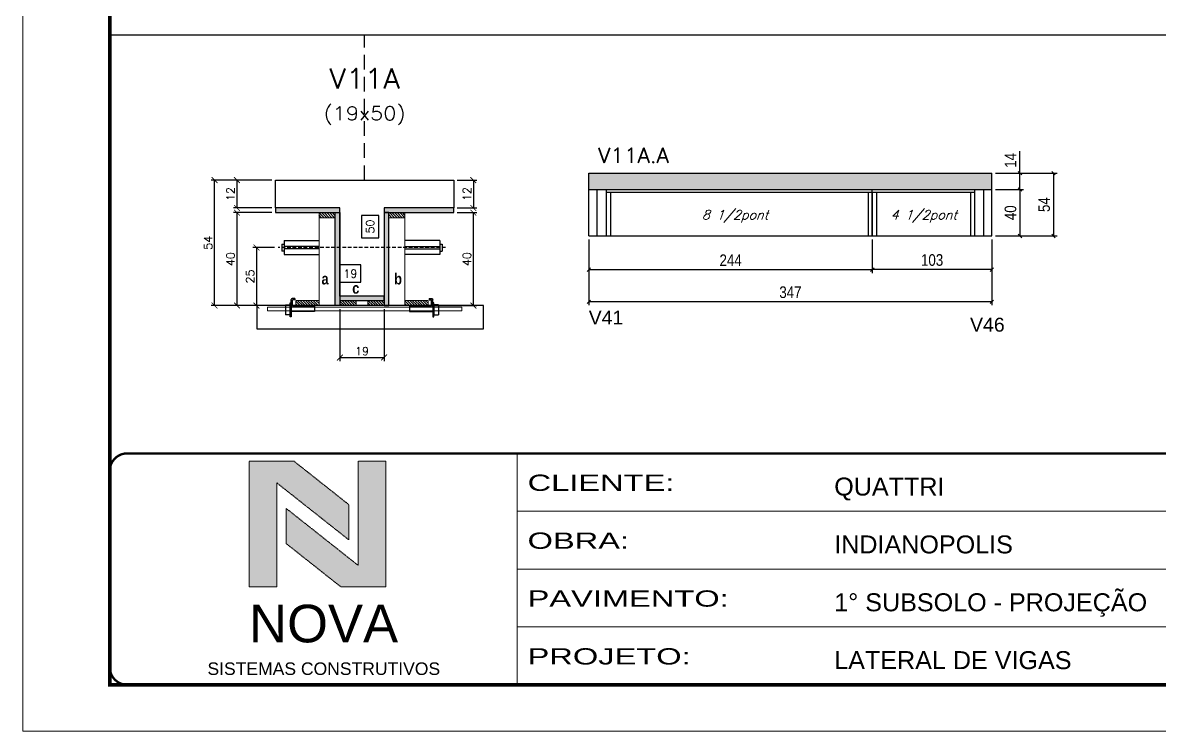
# Model space of a CAD drawing. Header units: millimetres. Extents: x 2921 to 9246, y 316 to 11751.
# Drawn here: x 6091 to 7070, y 7207 to 7817 of the extents above; entities that cross this region are included whole.
import ezdxf
from ezdxf.enums import TextEntityAlignment as Align

# ---------------------------------------------------------------- set-up
doc = ezdxf.new("R2010")
doc.units = ezdxf.units.MM
for name, pattern in [('CONTINUO', [0]), ('DASHED', [0.75, 0.5, -0.25]), ('HIDDEN', [9.525, 6.35, -3.175])]:
    doc.linetypes.add(name, pattern=pattern)
for name, color, linetype in [('1', 3, 'Continuous'), ('5', 5, 'Continuous'), ('8', 8, 'Continuous'), ('barrote', 251, 'Continuous'), ('COTA', 241, 'Continuous'), ('Cota Seção (2x)', 4, 'Continuous'), ('detalhes', 4, 'Continuous'), ('Hachura', 253, 'Continuous'), ('Painéis', 200, 'Continuous'), ('presilha', 1, 'Continuous'), ('SARR_2.2x7', 40, 'Continuous'), ('SARR_3.5x7', 81, 'Continuous'), ('TENSOR', 3, 'Continuous'), ('texto', 7, 'Continuous'), ('Texto de Titulo', 7, 'Continuous'), ('Texto Qtd Sarr', 242, 'Continuous')]:
    doc.layers.add(name, color=color, linetype=linetype)
for name, color, linetype, lineweight in [('CARIMBO-LEGENDA', 75, 'Continuous', 15), ('CONCRETO', 251, 'Continuous', 25), ('Folhas', 255, 'Continuous', 9), ('Madeira', 126, 'Continuous', 18), ('SARRAFO DE PRESSAO', 251, 'DASHED', 9), ('SCO-___-LAJ', 2, 'Continuous', 0), ('Texto Seção', 7, 'Continuous', 15)]:
    doc.layers.add(name, color=color, linetype=linetype, lineweight=lineweight)
doc.styles.add('arial', font='arial.ttf')
doc.styles.add('COTA TECNICA', font='techl___.ttf', dxfattribs={"height": 10})
doc.styles.add('REGUA-120', font='ROMANS.shx', dxfattribs={"height": 15})
doc.styles.add('Romans', font='romans.shx')
doc.styles.get("Standard").update_dxf_attribs({"font": 'arial.ttf'})
doc.styles.add('TECNICA', font='techb___.ttf', dxfattribs={"height": 10})
doc.styles.add('Tecnologia', font='')
doc.styles.get('Tecnologia').set_extended_font_data('Forgotten Futurist')
doc.dimstyles.new('Cota Seção (2x)', dxfattribs={"dimtxt": 7, "dimasz": 5, "dimexe": 3, "dimexo": 3, "dimgap": 2, "dimtad": 3, "dimdec": 1, "dimlfac": 0.5, "dimzin": 12, "dimdsep": 46, "dimtxsty": 'Romans', "dimblk": 'ARCHTICK', "dimcen": 0, "dimclrd": 4, "dimclre": 4, "dimclrt": 1, "dimadec": 1, "dimazin": 3, "dimtfac": 1, "dimtdec": 1, "dimtmove": 0, "dimatfit": 3, "dimldrblk": 'OBLIQUE', "dimfxl": 1, "dimtolj": 1, "dimtzin": 12, "dimarcsym": 0})
doc.dimstyles.new('Cota Seção interna', dxfattribs={"dimtxt": 7, "dimasz": 6, "dimexe": 0.18, "dimexo": 2, "dimgap": -4, "dimtad": 3, "dimdec": 1, "dimlfac": 0.5, "dimzin": 12, "dimdsep": 46, "dimtxsty": 'Romans', "dimblk": 'ARCHTICK', "dimcen": 0.09, "dimse1": 1, "dimse2": 1, "dimsd1": 1, "dimsd2": 1, "dimclrd": 180, "dimclre": 5, "dimclrt": 1, "dimadec": 0, "dimazin": 3, "dimtfac": 1, "dimtdec": 1, "dimtofl": 0, "dimtmove": 0, "dimatfit": 3, "dimldrblk": 'ARCHTICK', "dimfxl": 1, "dimtolj": 1, "dimtzin": 0, "dimarcsym": 0})
doc.dimstyles.new('PAINEL', dxfattribs={"dimtxt": 10, "dimasz": 3, "dimexe": 3, "dimexo": 3, "dimgap": 3, "dimtad": 1, "dimdec": 1, "dimzin": 12, "dimdsep": 46, "dimtxsty": 'COTA TECNICA', "dimblk1": 'OBLIQUE', "dimblk2": 'OBLIQUE', "dimsah": 1, "dimcen": 0.9, "dimclrd": 4, "dimclre": 4, "dimclrt": 240, "dimadec": 1, "dimazin": 3, "dimtfac": 1, "dimtdec": 1, "dimtmove": 0, "dimatfit": 3, "dimfxl": 1, "dimtolj": 1, "dimtzin": 12, "dimarcsym": 0})
pattern_1 = [(315, (29320.8531, -655.766), (1.12253202, 1.12253202), [])]

# ---------------------------------------------------------------- blocks, each defined once
blk = doc.blocks.new('A$C64660E27')
at = {"layer": 'COTA', "true_color": 0x1a1a1a}
h = blk.add_hatch(color=250, dxfattribs=at)
h.dxf.hatch_style = 1
h.paths.add_polyline_path([(185.4, -11.6), (142.4, -11.6), (142.4, -131.6), (168.8, -131.6), (168.8, -32.2), (237.7, -86.7), (237.7, -53)])
at = {"layer": 'COTA'}
h = blk.add_hatch(color=20, dxfattribs=at)
h.dxf.hatch_style = 1
h.paths.add_polyline_path([(273, -11.4), (246.6, -11.4), (246.6, -111.1), (177.7, -56.6), (177.7, -90.2), (230, -131.6), (273, -131.6)])
for p, q in [((142.4, -131.6), (142.4, -11.6)), ((142.4, -11.6), (185.4, -11.6)), ((185.4, -11.6), (237.7, -53)), ((273, -11.4), (246.6, -11.4)), ((246.6, -111.1), (246.6, -11.4)), ((273, -11.4), (273, -131.6)), ((168.8, -32.2), (237.7, -86.7)), ((168.8, -131.6), (168.8, -32.2)), ((237.7, -86.7), (237.7, -53)), ((246.6, -111.1), (177.7, -56.6)), ((177.7, -90.2), (177.7, -56.6)), ((230, -131.6), (177.7, -90.2)), ((142.4, -131.6), (168.8, -131.6)), ((273, -131.6), (230, -131.6))]:
    blk.add_line(p, q)
at = {"layer": 'CARIMBO-LEGENDA', "color": 7, "linetype": 'Continuous', "ltscale": 100, "style": 'arial'}
blk.add_text('NOVA', height=36, dxfattribs=at).set_placement((142.4, -184.8))
at = {"layer": 'CARIMBO-LEGENDA', "color": 7, "linetype": 'Continuous', "style": 'arial'}
blk.add_text('SISTEMAS CONSTRUTIVOS', height=12, dxfattribs=at).set_placement((102.5, -216))
blk = doc.blocks.new('9999999999')
at = {"color": 30, "linetype": 'CONTINUO'}
for p, q in [((98564.56, 34230.21), (98564.56, 34429.45)), ((98564.56, 34379.64), (99583.98, 34379.64)), ((98564.56, 34329.83), (99487.98, 34329.83)), ((98564.56, 34280.02), (99487.98, 34280.02))]:
    blk.add_line(p, q, dxfattribs=at)
at = {"color": 30, "linetype": 'CONTINUO', "const_width": 2}
blk.add_lwpolyline([(99583.98, 34230.21), (99583.98, 34414.45, 0.414214), (99568.98, 34429.45), (98228.98, 34429.45, 0.414214), (98213.98, 34414.45), (98213.98, 34245.21, 0.414214), (98228.98, 34230.21), (99583.98, 34230.21)], format="xyb", dxfattribs=at)
at = {"layer": 'Folhas'}
blk.add_lwpolyline([(98138.98, 34190.21), (99623.98, 34190.21), (99623.98, 35240.21), (98138.98, 35240.21)], close=True, dxfattribs=at)
at = {"layer": 'Folhas', "color": 30, "const_width": 3}
blk.add_lwpolyline([(98213.98, 34230.21), (99583.98, 34230.21), (99583.98, 35200.21), (98213.98, 35200.21)], close=True, dxfattribs=at)
at = {"xscale": 0.9, "yscale": 0.9, "zscale": 0.9}
blk.add_blockref('A$C64660E27', (98205.77, 34433.07), dxfattribs=at)
at = {"color": 7, "linetype": 'Continuous', "ltscale": 5, "style": 'arial'}
for s, height, p in [('QUATTRI', 15.483, (98837.68, 34393.13)), ('INDIANOPOLIS', 15.4829, (98837.68, 34343.32)), ('1° SUBSOLO - PROJEÇÃO', 15.4829, (98837.68, 34293.51)), ('LATERAL DE VIGAS', 15.4829, (98837.68, 34243.7))]:
    blk.add_text(s, height=height, dxfattribs=at).set_placement(p)
at = {"layer": 'Folhas', "color": 7, "style": 'Tecnologia', "width": 1.5}
for s, p in [('CLIENTE:', (98573.65, 34397.17)), ('OBRA:', (98573.65, 34347.31)), ('PAVIMENTO:', (98573.65, 34297.5)), ('PROJETO:', (98573.65, 34247.69))]:
    blk.add_text(s, height=14, dxfattribs=at).set_placement(p)
blk = doc.blocks.new('_Oblique')
at = {"layer": '1', "color": 0, "lineweight": -2}
blk.add_line((-0.5, -0.5), (0.5, 0.5), dxfattribs=at)
blk = doc.blocks.new('*D41')
at = {"layer": 'COTA', "color": 4, "linetype": 'ByBlock', "lineweight": -2, "transparency": 16777216}
for p, q in [((6578.6, 7630.79), (6578.6, 7601.83)), ((6822.6, 7630.79), (6822.6, 7601.83)), ((6578.6, 7604.83), (6822.6, 7604.83))]:
    blk.add_line(p, q, dxfattribs=at)
at = {"layer": 'Defpoints', "color": 0, "linetype": 'ByBlock', "transparency": 16777216}
for p in [(6578.6, 7633.79), (6822.6, 7633.79), (6822.6, 7604.83)]:
    blk.add_point(p, dxfattribs=at)
at = {"layer": 'COTA', "color": 4, "linetype": 'ByBlock', "lineweight": -2, "transparency": 16777216, "xscale": 3, "yscale": 3, "zscale": 3, "rotation": 180}
blk.add_blockref('_Oblique', (6578.6, 7604.83), dxfattribs=at)
at = {"layer": 'COTA', "color": 4, "linetype": 'ByBlock', "lineweight": -2, "transparency": 16777216, "xscale": 3, "yscale": 3, "zscale": 3}
blk.add_blockref('_Oblique', (6822.6, 7604.83), dxfattribs=at)
at = {"layer": 'COTA', "color": 240, "linetype": 'ByBlock', "transparency": 16777216, "insert": (6700.6, 7612.9), "char_height": 10, "width": 165.5951, "attachment_point": 5, "style": 'COTA TECNICA'}
blk.add_mtext('\\A1;244 ', dxfattribs=at)
blk = doc.blocks.new('*D711')
at = {"layer": 'COTA', "color": 4, "lineweight": -2, "transparency": 16777216}
for p, q in [((6822.6, 7630.79), (6822.6, 7601.83)), ((6925.6, 7630.79), (6925.6, 7601.83)), ((6925.6, 7604.83), (6822.6, 7604.83))]:
    blk.add_line(p, q, dxfattribs=at)
at = {"layer": 'Defpoints', "color": 0, "transparency": 16777216}
for p in [(6822.6, 7633.79), (6925.6, 7633.79), (6822.6, 7604.83)]:
    blk.add_point(p, dxfattribs=at)
at = {"layer": 'COTA', "color": 4, "lineweight": -2, "transparency": 16777216, "xscale": 3, "yscale": 3, "zscale": 3, "rotation": 180}
blk.add_blockref('_Oblique', (6822.6, 7604.83), dxfattribs=at)
at = {"layer": 'COTA', "color": 4, "lineweight": -2, "transparency": 16777216, "xscale": 3, "yscale": 3, "zscale": 3}
blk.add_blockref('_Oblique', (6925.6, 7604.83), dxfattribs=at)
at = {"layer": 'COTA', "color": 240, "transparency": 16777216, "insert": (6874.1, 7613.05), "char_height": 10, "attachment_point": 5, "style": 'COTA TECNICA'}
blk.add_mtext('\\A1;103', dxfattribs=at)
blk = doc.blocks.new('*D712')
at = {"layer": 'Defpoints', "color": 0, "transparency": 16777216}
for p in [(6925.6, 7633.79), (6578.6, 7604.83), (6578.6, 7577.1)]:
    blk.add_point(p, dxfattribs=at)
at = {"layer": 'Painéis', "color": 4, "lineweight": -2, "transparency": 16777216}
for p, q in [((6925.6, 7630.79), (6925.6, 7574.1)), ((6578.6, 7601.83), (6578.6, 7574.1)), ((6925.6, 7577.1), (6578.6, 7577.1))]:
    blk.add_line(p, q, dxfattribs=at)
at = {"layer": 'Painéis', "color": 4, "lineweight": -2, "transparency": 16777216, "xscale": 3, "yscale": 3, "zscale": 3, "rotation": 180}
blk.add_blockref('_Oblique', (6578.6, 7577.1), dxfattribs=at)
at = {"layer": 'Painéis', "color": 4, "lineweight": -2, "transparency": 16777216, "xscale": 3, "yscale": 3, "zscale": 3}
blk.add_blockref('_Oblique', (6925.6, 7577.1), dxfattribs=at)
at = {"layer": 'Painéis', "color": 240, "lineweight": 5, "transparency": 16777216, "insert": (6752.1, 7585.32), "char_height": 10, "attachment_point": 5, "style": 'COTA TECNICA'}
blk.add_mtext('\\A1;347', dxfattribs=at)
blk = doc.blocks.new('*D1130')
at = {"layer": 'Defpoints', "color": 0, "transparency": 16777216}
for p in [(6925.6, 7687.79), (6925.6, 7633.79), (6978.69, 7633.79)]:
    blk.add_point(p, dxfattribs=at)
at = {"layer": 'Painéis', "color": 4, "lineweight": -2, "transparency": 16777216}
for p, q in [((6928.6, 7687.79), (6981.69, 7687.79)), ((6978.69, 7687.79), (6978.69, 7633.79)), ((6928.6, 7633.79), (6981.69, 7633.79))]:
    blk.add_line(p, q, dxfattribs=at)
at = {"layer": 'Painéis', "color": 4, "lineweight": -2, "transparency": 16777216, "xscale": 3, "yscale": 3, "zscale": 3}
for p, rotation in [((6978.69, 7687.79), 90), ((6978.69, 7633.79), 270)]:
    blk.add_blockref('_Oblique', p, dxfattribs=dict(at, rotation=rotation))
at = {"layer": 'Painéis', "color": 240, "lineweight": 5, "transparency": 16777216, "insert": (6970.58, 7660.79), "char_height": 10, "attachment_point": 5, "rotation": 90, "style": 'COTA TECNICA'}
blk.add_mtext('\\A1;54', dxfattribs=at)
blk = doc.blocks.new('*D1131')
at = {"layer": 'Defpoints', "color": 0, "transparency": 16777216}
for p in [(6925.6, 7673.79), (6925.6, 7633.79), (6949.72, 7633.79)]:
    blk.add_point(p, dxfattribs=at)
at = {"layer": 'Painéis', "color": 4, "lineweight": -2, "transparency": 16777216}
for p, q in [((6928.6, 7673.79), (6952.72, 7673.79)), ((6949.72, 7673.79), (6949.72, 7633.79)), ((6928.6, 7633.79), (6952.72, 7633.79))]:
    blk.add_line(p, q, dxfattribs=at)
at = {"layer": 'Painéis', "color": 4, "lineweight": -2, "transparency": 16777216, "xscale": 3, "yscale": 3, "zscale": 3}
for p, rotation in [((6949.72, 7673.79), 90), ((6949.72, 7633.79), 270)]:
    blk.add_blockref('_Oblique', p, dxfattribs=dict(at, rotation=rotation))
at = {"layer": 'Painéis', "color": 240, "lineweight": 5, "transparency": 16777216, "insert": (6941.62, 7653.79), "char_height": 10, "attachment_point": 5, "rotation": 90, "style": 'COTA TECNICA'}
blk.add_mtext('\\A1;40', dxfattribs=at)
blk = doc.blocks.new('*D1132')
at = {"layer": 'Defpoints', "color": 0, "transparency": 16777216}
for p in [(6925.6, 7687.79), (6949.72, 7687.79), (6925.6, 7673.79)]:
    blk.add_point(p, dxfattribs=at)
at = {"layer": 'Painéis', "color": 4, "lineweight": -2, "transparency": 16777216}
for p, q in [((6949.72, 7687.79), (6949.72, 7706.91)), ((6928.6, 7687.79), (6952.72, 7687.79)), ((6949.72, 7673.79), (6949.72, 7687.79)), ((6928.6, 7673.79), (6952.72, 7673.79))]:
    blk.add_line(p, q, dxfattribs=at)
at = {"layer": 'Painéis', "color": 4, "lineweight": -2, "transparency": 16777216, "xscale": 3, "yscale": 3, "zscale": 3}
for p, rotation in [((6949.72, 7687.79), 90), ((6949.72, 7673.79), 270)]:
    blk.add_blockref('_Oblique', p, dxfattribs=dict(at, rotation=rotation))
at = {"layer": 'Painéis', "color": 240, "lineweight": 5, "transparency": 16777216, "insert": (6941.65, 7698.85), "char_height": 10, "attachment_point": 5, "rotation": 90, "style": 'COTA TECNICA'}
blk.add_mtext('\\A1;14', dxfattribs=at)
blk = doc.blocks.new('titulo1')
at = {"layer": 'Defpoints', "color": 252, "linetype": 'HIDDEN', "ltscale": 2}
blk.add_line((0, 0), (0, 125), dxfattribs=at)
at = {"layer": 'Defpoints', "style": 'Romans', "oblique": 15}
blk.add_attdef('FOLHA', text='', height=10, dxfattribs=at).set_placement((0, 15.58), align=Align.MIDDLE_CENTER)
at = {"layer": 'Texto Qtd Sarr', "color": 3, "style": 'Romans', "oblique": 15}
for tag, height, p in [('TITULO', 17, (0, 71.45)), ('SEÇÃO', 12, (0, 41.55))]:
    blk.add_attdef(tag, text='', height=height, dxfattribs=at).set_placement(p, align=Align.MIDDLE_CENTER)
blk = doc.blocks.new('_ArchTick')
at = {"color": 0, "linetype": 'ByBlock', "const_width": 0.15}
blk.add_lwpolyline([(-0.5, -0.5), (0.5, 0.5)], dxfattribs=at)
blk = doc.blocks.new('*D724')
at = {"layer": 'COTA', "color": 4, "lineweight": -2, "transparency": 16777216}
for p, q in [((6465.23, 7681.88), (6482.1, 7681.88)), ((6479.1, 7681.88), (6479.1, 7657.88)), ((6465.23, 7657.88), (6482.1, 7657.88))]:
    blk.add_line(p, q, dxfattribs=at)
at = {"layer": 'Defpoints', "color": 0, "transparency": 16777216}
for p in [(6462.23, 7681.88), (6462.23, 7657.88), (6479.1, 7657.88)]:
    blk.add_point(p, dxfattribs=at)
at = {"layer": 'COTA', "color": 4, "lineweight": -2, "transparency": 16777216, "xscale": 5, "yscale": 5, "zscale": 5}
for p, rotation in [((6479.1, 7681.88), 90), ((6479.1, 7657.88), 270)]:
    blk.add_blockref('_ArchTick', p, dxfattribs=dict(at, rotation=rotation))
at = {"layer": 'COTA', "color": 1, "transparency": 16777216, "insert": (6473.6, 7669.88), "char_height": 7, "attachment_point": 5, "rotation": 90, "style": 'Romans'}
blk.add_mtext('\\A1;12', dxfattribs=at)
blk = doc.blocks.new('*D725')
at = {"layer": 'COTA', "color": 4, "lineweight": -2, "transparency": 16777216}
for p, q in [((6305.63, 7681.88), (6253.26, 7681.88)), ((6256.26, 7573.88), (6256.26, 7681.88)), ((6327.63, 7573.88), (6253.26, 7573.88))]:
    blk.add_line(p, q, dxfattribs=at)
at = {"layer": 'Defpoints', "color": 0, "transparency": 16777216}
for p in [(6256.26, 7681.88), (6308.63, 7681.88), (6330.63, 7573.88)]:
    blk.add_point(p, dxfattribs=at)
at = {"layer": 'COTA', "color": 4, "lineweight": -2, "transparency": 16777216, "xscale": 5, "yscale": 5, "zscale": 5}
for p, rotation in [((6256.26, 7681.88), 90), ((6256.26, 7573.88), 270)]:
    blk.add_blockref('_ArchTick', p, dxfattribs=dict(at, rotation=rotation))
at = {"layer": 'COTA', "color": 1, "transparency": 16777216, "insert": (6250.76, 7627.88), "char_height": 7, "attachment_point": 5, "rotation": 90, "style": 'Romans'}
blk.add_mtext('\\A1;54', dxfattribs=at)
blk = doc.blocks.new('*D726')
at = {"layer": 'COTA', "color": 4, "lineweight": -2, "transparency": 16777216}
for p, q in [((6465.23, 7653.88), (6482.1, 7653.88)), ((6479.1, 7573.88), (6479.1, 7653.88)), ((6438.83, 7573.88), (6482.1, 7573.88))]:
    blk.add_line(p, q, dxfattribs=at)
at = {"layer": 'Defpoints', "color": 0, "transparency": 16777216}
for p in [(6462.23, 7653.88), (6479.1, 7653.88), (6435.83, 7573.88)]:
    blk.add_point(p, dxfattribs=at)
at = {"layer": 'COTA', "color": 4, "lineweight": -2, "transparency": 16777216, "xscale": 5, "yscale": 5, "zscale": 5}
for p, rotation in [((6479.1, 7653.88), 90), ((6479.1, 7573.88), 270)]:
    blk.add_blockref('_ArchTick', p, dxfattribs=dict(at, rotation=rotation))
at = {"layer": 'COTA', "color": 1, "transparency": 16777216, "insert": (6473.6, 7613.88), "char_height": 7, "attachment_point": 5, "rotation": 90, "style": 'Romans'}
blk.add_mtext('\\A1;40', dxfattribs=at)
blk = doc.blocks.new('*D727')
at = {"layer": 'Cota Seção (2x)', "color": 180, "lineweight": -2, "transparency": 16777216}
for p, q in [((6397.73, 7651.54), (6382.73, 7651.54)), ((6382.73, 7651.54), (6382.73, 7632.21)), ((6397.73, 7632.21), (6397.73, 7651.54)), ((6382.73, 7632.21), (6397.73, 7632.21))]:
    blk.add_line(p, q, dxfattribs=at)
at = {"layer": 'Defpoints', "color": 0, "transparency": 16777216}
for p in [(6401.73, 7681.88), (6413.23, 7681.88), (6413.23, 7581.88)]:
    blk.add_point(p, dxfattribs=at)
at = {"layer": 'Cota Seção (2x)', "color": 1, "transparency": 16777216, "insert": (6390.23, 7641.88), "char_height": 7, "attachment_point": 5, "rotation": 90, "style": 'Romans'}
blk.add_mtext('\\A1;50', dxfattribs=at)
blk = doc.blocks.new('*D728')
at = {"layer": 'COTA', "color": 4, "lineweight": -2, "transparency": 16777216}
for p, q in [((6305.63, 7681.88), (6272.58, 7681.88)), ((6275.58, 7681.88), (6275.58, 7657.88)), ((6305.63, 7657.88), (6272.58, 7657.88))]:
    blk.add_line(p, q, dxfattribs=at)
at = {"layer": 'Defpoints', "color": 0, "transparency": 16777216}
for p in [(6308.63, 7681.88), (6275.58, 7657.88), (6308.63, 7657.88)]:
    blk.add_point(p, dxfattribs=at)
at = {"layer": 'COTA', "color": 4, "lineweight": -2, "transparency": 16777216, "xscale": 5, "yscale": 5, "zscale": 5}
for p, rotation in [((6275.58, 7681.88), 90), ((6275.58, 7657.88), 270)]:
    blk.add_blockref('_ArchTick', p, dxfattribs=dict(at, rotation=rotation))
at = {"layer": 'COTA', "color": 1, "transparency": 16777216, "insert": (6270.08, 7669.88), "char_height": 7, "attachment_point": 5, "rotation": 90, "style": 'Romans'}
blk.add_mtext('\\A1;12', dxfattribs=at)
blk = doc.blocks.new('*D729')
at = {"layer": 'COTA', "color": 4, "lineweight": -2, "transparency": 16777216}
for p, q in [((6305.63, 7653.88), (6272.58, 7653.88)), ((6275.58, 7653.88), (6275.58, 7573.88)), ((6327.63, 7573.88), (6272.58, 7573.88))]:
    blk.add_line(p, q, dxfattribs=at)
at = {"layer": 'Defpoints', "color": 0, "transparency": 16777216}
for p in [(6308.63, 7653.88), (6275.58, 7573.88), (6330.63, 7573.88)]:
    blk.add_point(p, dxfattribs=at)
at = {"layer": 'COTA', "color": 4, "lineweight": -2, "transparency": 16777216, "xscale": 5, "yscale": 5, "zscale": 5}
for p, rotation in [((6275.58, 7653.88), 90), ((6275.58, 7573.88), 270)]:
    blk.add_blockref('_ArchTick', p, dxfattribs=dict(at, rotation=rotation))
at = {"layer": 'COTA', "color": 1, "transparency": 16777216, "insert": (6270.08, 7613.88), "char_height": 7, "attachment_point": 5, "rotation": 90, "style": 'Romans'}
blk.add_mtext('\\A1;40', dxfattribs=at)
blk = doc.blocks.new('PRESILHA METÁLICA 1')
at = {"layer": 'presilha'}
for p, q in [((6, 15.5), (7.5, 15.5)), ((6, -2.5), (6, 15.5)), ((7.5, 10.6), (7.5, 19.9)), ((7.5, 15.5), (7.5, -2.5)), ((12, 21), (8.6, 21)), ((9, 11.6), (9, 18.9)), ((12, 19.5), (9.6, 19.5)), ((12, 21), (12, 19.5)), ((0, 13), (6, 13)), ((0, 13), (0, 0)), ((6, 0), (0, 0)), ((6, 13), (6, 0)), ((37.5, 4.1), (7.5, 4.1)), ((37.5, 11), (9.6, 11)), ((37.5, 11), (37.5, 4.1)), ((7.5, -2.5), (6, -2.5))]:
    blk.add_line(p, q, dxfattribs=at)
for centre, radius, start, end in [((8.6, 19.9), 1.14, 90, 180), ((9.6, 18.9), 0.57, 90, 180), ((9.6, 11.6), 0.57, 180, 270)]:
    blk.add_arc(centre, radius, start, end, dxfattribs=at)
blk = doc.blocks.new('*D730')
at = {"layer": 'COTA', "color": 4, "lineweight": -2, "transparency": 16777216}
for p, q in [((6364.23, 7570.88), (6364.23, 7526.15)), ((6402.23, 7570.88), (6402.23, 7526.15)), ((6364.23, 7529.15), (6402.23, 7529.15))]:
    blk.add_line(p, q, dxfattribs=at)
at = {"layer": 'Defpoints', "color": 0, "transparency": 16777216}
for p in [(6364.23, 7573.88), (6402.23, 7573.88), (6402.23, 7529.15)]:
    blk.add_point(p, dxfattribs=at)
at = {"layer": 'COTA', "color": 4, "lineweight": -2, "transparency": 16777216, "xscale": 5, "yscale": 5, "zscale": 5, "rotation": 180}
blk.add_blockref('_ArchTick', (6364.23, 7529.15), dxfattribs=at)
at = {"layer": 'COTA', "color": 4, "lineweight": -2, "transparency": 16777216, "xscale": 5, "yscale": 5, "zscale": 5}
blk.add_blockref('_ArchTick', (6402.23, 7529.15), dxfattribs=at)
at = {"layer": 'COTA', "color": 1, "transparency": 16777216, "insert": (6383.23, 7534.65), "char_height": 7, "attachment_point": 5, "style": 'Romans'}
blk.add_mtext('\\A1;19', dxfattribs=at)
blk = doc.blocks.new('*D1136')
at = {"layer": 'COTA', "color": 4, "lineweight": -2, "transparency": 16777216}
for p, q in [((6307.93, 7623.85), (6289.38, 7623.85)), ((6292.38, 7623.85), (6292.38, 7573.88)), ((6307.93, 7573.88), (6289.38, 7573.88))]:
    blk.add_line(p, q, dxfattribs=at)
at = {"layer": 'Defpoints', "color": 0, "transparency": 16777216}
for p in [(6310.93, 7623.85), (6292.38, 7573.88), (6310.93, 7573.88)]:
    blk.add_point(p, dxfattribs=at)
at = {"layer": 'COTA', "color": 4, "lineweight": -2, "transparency": 16777216, "xscale": 5, "yscale": 5, "zscale": 5}
for p, rotation in [((6292.38, 7623.85), 90), ((6292.38, 7573.88), 270)]:
    blk.add_blockref('_ArchTick', p, dxfattribs=dict(at, rotation=rotation))
at = {"layer": 'COTA', "color": 1, "transparency": 16777216, "insert": (6286.88, 7598.86), "char_height": 7, "attachment_point": 5, "rotation": 90, "style": 'Romans'}
blk.add_mtext('\\A1;25', dxfattribs=at)
blk = doc.blocks.new('*D731')
at = {"layer": 'Cota Seção (2x)', "color": 180, "lineweight": -2, "transparency": 16777216}
for p, q in [((6382.23, 7608.88), (6364.23, 7608.88)), ((6364.23, 7608.88), (6364.23, 7593.88)), ((6382.23, 7593.88), (6382.23, 7608.88)), ((6364.23, 7593.88), (6382.23, 7593.88))]:
    blk.add_line(p, q, dxfattribs=at)
at = {"layer": 'Defpoints', "color": 0, "transparency": 16777216}
for p in [(6402.23, 7589.88), (6364.24, 7573.88), (6402.23, 7573.88)]:
    blk.add_point(p, dxfattribs=at)
at = {"layer": 'Cota Seção (2x)', "color": 1, "transparency": 16777216, "insert": (6373.23, 7601.38), "char_height": 7, "attachment_point": 5, "style": 'Romans'}
blk.add_mtext('\\A1;19', dxfattribs=at)

msp = doc.modelspace()

# ---------------------------------------------------------------- hatches: boundary and pattern name
at = {"layer": 'COTA', "linetype": 'ByBlock'}
h = msp.add_hatch(dxfattribs=at)
h.set_pattern_fill('AR-CONC', color=256, scale=0.03)
h.set_pattern_definition([(50, (4965.883, -8868.0375), (5.4655401, -0.4781726), [0.5715, -6.2865]), (355, (4965.883, -8868.0375), (-1.0573026, 5.7317054), [0.4572, -5.0292175]), (100.451445, (4966.3384, -8868.0773), (4.4082374, 5.2535326), [0.4857003, -5.3427073]), (46.1842, (4965.883, -8866.5135), (8.1323712, -1.2612698), [0.85725, -9.42975]), (96.63556, (4966.561, -8866.6186), (7.122124, 7.4227837), [0.7285507, -8.0140682]), (351.18415, (4965.883, -8866.5135), (7.122124, 7.4227837), [0.685799, -7.543792]), (21, (4966.645, -8866.8945), (4.5484317, -3.067956), [0.5715, -6.2865]), (326, (4966.645, -8866.8945), (1.8540609, 5.525639), [0.4572, -5.0292]), (71.451445, (4967.024, -8867.15), (6.4024926, 2.457683), [0.4857003, -5.3426981]), (37.5, (4965.883, -8868.0375), (0.0926581, 2.53665117), [0, -4.96824, 0, -5.1054, 0, -5.04825]), (7.5, (4965.883, -8868.0375), (2.00458988, 3.00541724), [0, -2.91084, 0, -4.85394, 0, -1.92405]), (327.5, (4964.1836, -8868.0375), (4.06771786, -0.17186232), [0, -1.905, 0, -5.9436, 0, -7.8867]), (317.5, (4963.4216, -8868.0375), (4.44387544, 0.7627947), [0, -2.4765, 0, -3.94716, 0, -5.6007])])
h.paths.add_polyline_path([(6925.6, 7687.79), (6925.6, 7673.79), (6578.6, 7673.79), (6578.6, 7687.79)])
at = {"layer": 'Hachura'}
h = msp.add_hatch(color=256, dxfattribs=at)
h.dxf.hatch_style = 1
h.paths.add_polyline_path([(6364.23, 7653.88), (6364.23, 7657.88), (6308.63, 7657.88), (6308.63, 7653.88)])
h = msp.add_hatch(dxfattribs=at)
h.set_pattern_fill('ANSI31', color=256, scale=0.5, angle=270, style=0)
h.set_pattern_definition([(315, (29320.8531, -653.766), (1.12253202, 1.12253202), [])])
h.paths.add_polyline_path([(6360.23, 7649.48), (6360.23, 7653.88), (6346.23, 7653.88), (6346.23, 7649.48)])
h = msp.add_hatch(color=256, dxfattribs=at)
h.dxf.hatch_style = 1
h.paths.add_polyline_path([(6364.23, 7657.88), (6360.23, 7657.88), (6360.23, 7573.88), (6364.23, 7573.88)])
h = msp.add_hatch(color=256, dxfattribs=at)
h.dxf.hatch_style = 1
h.paths.add_polyline_path([(6406.23, 7657.88), (6402.23, 7657.88), (6402.23, 7573.88), (6406.23, 7573.88)])
h = msp.add_hatch(color=256, dxfattribs=at)
h.dxf.hatch_style = 1
h.paths.add_polyline_path([(6462.23, 7653.88), (6462.23, 7657.88), (6402.23, 7657.88), (6402.23, 7653.88)])
h = msp.add_hatch(dxfattribs=at)
h.set_pattern_fill('ANSI31', color=256, scale=0.5, angle=270, style=0)
h.set_pattern_definition([(315, (29320.8531, -653.766), (1.12253202, 1.12253202), [])])
h.paths.add_polyline_path([(6406.23, 7649.48), (6406.23, 7653.88), (6420.23, 7653.88), (6420.23, 7649.48)])
h = msp.add_hatch(dxfattribs=at)
h.set_pattern_fill('ANSI31', color=256, scale=0.5, angle=270, style=0)
h.set_pattern_definition([(315, (29320.8531, -655.766), (1.12253202, 1.12253202), [])])
h.paths.add_polyline_path([(6326.23, 7573.88), (6326.23, 7578.28), (6346.23, 7578.28), (6346.23, 7573.88)])
h = msp.add_hatch(color=256, dxfattribs=at)
h.dxf.hatch_style = 1
h.paths.add_polyline_path([(6402.23, 7578.28), (6402.23, 7581.88), (6364.23, 7581.88), (6364.23, 7578.28)])
h = msp.add_hatch(dxfattribs=at)
h.set_pattern_fill('ANSI31', color=256, scale=0.5, angle=270, style=0)
h.set_pattern_definition(pattern_1)
h.paths.add_polyline_path([(6364.23, 7573.88), (6364.23, 7578.28), (6378.23, 7578.28), (6378.23, 7573.88)])
h = msp.add_hatch(dxfattribs=at)
h.set_pattern_fill('ANSI31', color=256, scale=0.5, angle=270, style=0)
h.set_pattern_definition(pattern_1)
h.paths.add_polyline_path([(6402.23, 7573.88), (6402.23, 7578.28), (6388.23, 7578.28), (6388.23, 7573.88)])
h = msp.add_hatch(dxfattribs=at)
h.set_pattern_fill('ANSI31', color=256, scale=0.5, angle=270, style=0)
h.set_pattern_definition(pattern_1)
h.paths.add_polyline_path([(6440.23, 7573.88), (6440.23, 7578.28), (6420.23, 7578.28), (6420.23, 7573.88)])

# ---------------------------------------------------------------- linework, layer by layer
at = {"ltscale": 3}
for p, q in [((6314.23, 7626.85), (6314.23, 7620.85)), ((6314.23, 7626.85), (6316.23, 7626.85)), ((6316.23, 7629.85), (6316.23, 7617.85)), ((6316.23, 7629.85), (6346.23, 7629.85)), ((6346.23, 7624.85), (6316.23, 7624.85)), ((6450.23, 7629.85), (6420.23, 7629.85)), ((6420.23, 7624.85), (6450.23, 7624.85)), ((6450.23, 7629.85), (6450.23, 7617.85)), ((6450.23, 7626.85), (6452.23, 7626.85)), ((6452.23, 7626.85), (6452.23, 7620.85)), ((6316.23, 7620.85), (6314.23, 7620.85)), ((6346.23, 7622.85), (6316.23, 7622.85)), ((6316.23, 7617.85), (6346.23, 7617.85)), ((6420.23, 7622.85), (6450.23, 7622.85)), ((6450.23, 7617.85), (6420.23, 7617.85)), ((6450.23, 7620.85), (6452.23, 7620.85))]:
    msp.add_line(p, q, dxfattribs=at)
at = {"layer": '8', "linetype": 'ByBlock'}
msp.add_line((6166.13, 7806.88), (7536.13, 7806.88), dxfattribs=at)
at = {"layer": 'barrote'}
msp.add_lwpolyline([(6292.78, 7553.88), (6487.96, 7553.88), (6487.96, 7573.88), (6292.78, 7573.88)], close=True, dxfattribs=at)
at = {"layer": 'CONCRETO'}
msp.add_lwpolyline([(6308.63, 7657.88), (6308.63, 7681.88), (6462.23, 7681.88), (6462.23, 7657.88), (6402.23, 7657.88), (6402.23, 7581.88), (6364.23, 7581.88), (6364.23, 7657.88)], close=True, dxfattribs=at)
at = {"layer": 'COTA', "linetype": 'ByBlock'}
for p, q in [((6578.6, 7687.79), (6925.6, 7687.79)), ((6578.6, 7673.79), (6578.6, 7687.79)), ((6925.6, 7673.79), (6925.6, 7687.79))]:
    msp.add_line(p, q, dxfattribs=at)
at = {"layer": 'Madeira'}
for points in [[(6360.23, 7649.48), (6360.23, 7653.88), (6346.23, 7653.88), (6346.23, 7649.48)], [(6360.23, 7653.88), (6346.23, 7653.88), (6346.23, 7573.88), (6360.23, 7573.88)], [(6406.23, 7649.48), (6406.23, 7653.88), (6420.23, 7653.88), (6420.23, 7649.48)], [(6406.23, 7653.88), (6420.23, 7653.88), (6420.23, 7573.88), (6406.23, 7573.88)], [(6326.23, 7573.88), (6326.23, 7578.28), (6346.23, 7578.28), (6346.23, 7573.88)], [(6364.23, 7573.88), (6364.23, 7578.28), (6378.23, 7578.28), (6378.23, 7573.88)], [(6402.23, 7573.88), (6402.23, 7578.28), (6388.23, 7578.28), (6388.23, 7573.88)], [(6440.23, 7573.88), (6440.23, 7578.28), (6420.23, 7578.28), (6420.23, 7573.88)]]:
    msp.add_lwpolyline(points, close=True, dxfattribs=at)
at = {"layer": 'Painéis', "linetype": 'ByBlock'}
for p, q in [((6578.6, 7673.79), (6925.6, 7673.79)), ((6578.6, 7633.79), (6578.6, 7673.79)), ((6822.6, 7633.79), (6822.6, 7673.79)), ((6578.6, 7633.79), (6925.6, 7633.79))]:
    msp.add_line(p, q, dxfattribs=at)
at = {"layer": 'Painéis'}
msp.add_line((6925.6, 7633.79), (6925.6, 7673.79), dxfattribs=at)
for points in [[(6364.23, 7653.88), (6364.23, 7657.88), (6308.63, 7657.88), (6308.63, 7653.88)], [(6360.23, 7653.88), (6364.23, 7653.88), (6364.23, 7573.88), (6360.23, 7573.88)], [(6462.23, 7653.88), (6462.23, 7657.88), (6402.23, 7657.88), (6402.23, 7653.88)], [(6406.23, 7653.88), (6402.23, 7653.88), (6402.23, 7573.88), (6406.23, 7573.88)], [(6402.23, 7578.28), (6402.23, 7581.88), (6364.23, 7581.88), (6364.23, 7578.28)]]:
    msp.add_lwpolyline(points, close=True, dxfattribs=at)
at = {"layer": 'SARR_2.2x7', "linetype": 'Continuous'}
for p, q in [((6585.6, 7633.79), (6585.6, 7673.79)), ((6918.6, 7633.79), (6918.6, 7673.79)), ((6593.6, 7671.59), (6822.6, 7671.59)), ((6822.6, 7671.59), (6910.6, 7671.59))]:
    msp.add_line(p, q, dxfattribs=at)
at = {"layer": 'SARR_3.5x7'}
for p, q in [((6593.6, 7673.79), (6593.6, 7633.79)), ((6910.6, 7673.79), (6910.6, 7633.79)), ((6597.1, 7671.59), (6597.1, 7633.79)), ((6819.1, 7671.59), (6819.1, 7633.79)), ((6822.6, 7671.59), (6822.6, 7633.79)), ((6826.1, 7671.59), (6826.1, 7633.79)), ((6907.1, 7671.59), (6907.1, 7633.79)), ((6593.6, 7633.79), (6597.1, 7633.79)), ((6819.1, 7633.79), (6822.6, 7633.79)), ((6822.6, 7633.79), (6826.1, 7633.79))]:
    msp.add_line(p, q, dxfattribs=at)
at = {"layer": 'SCO-___-LAJ', "color": 1}
msp.add_lwpolyline([(6301.78, 7572.54), (6469.09, 7572.54), (6469.09, 7569.34), (6301.78, 7569.34)], close=True, dxfattribs=at)
at = {"layer": 'TENSOR', "linetype": 'HIDDEN', "ltscale": 0.5}
msp.add_line((6455.23, 7623.85), (6310.93, 7623.85), dxfattribs=at)

# ---------------------------------------------------------------- block references
at = {"layer": 'presilha', "yscale": 0.6666666666666666, "zscale": 0.6666666666666666}
for p, xscale in [((6317.37, 7565.91), 0.6666666666666666), ((6449.1, 7565.91), -0.6666666666666666)]:
    msp.add_blockref('PRESILHA METÁLICA 1', p, dxfattribs=dict(at, xscale=xscale))
at = {"layer": 'SARRAFO DE PRESSAO', "color": 6, "linetype": 'ByBlock'}
msp.add_blockref('9999999999', (-92047.85, -26982.83), dxfattribs=at)
at = {"layer": 'Texto Seção'}
ref = msp.add_blockref('titulo1', (6385.43, 7681.88), dxfattribs=at)
ref.add_attrib('TITULO', 'V11A', dxfattribs={"layer": 'Texto de Titulo', "color": 7, "height": 17, "style": 'Romans', "width": 1.1}).set_placement((6385.43, 7769.38), align=Align.MIDDLE_CENTER)
ref.add_attrib('SEÇÃO', '(19x50)', dxfattribs={"layer": 'Texto de Titulo', "color": 7, "height": 12, "style": 'Romans', "width": 1.1}).set_placement((6385.43, 7739.38), align=Align.MIDDLE_CENTER)

# ---------------------------------------------------------------- texts
at = {"layer": '5', "linetype": 'Continuous'}
for s, p in [('V41', (6578.45, 7557.6)), ('V46', (6906.76, 7551.41))]:
    msp.add_text(s, height=12, rotation=359.99996, dxfattribs=at).set_placement(p)
at = {"layer": 'detalhes', "style": 'TECNICA'}
for s, p in [('a', (6348.4, 7592.08)), ('b', (6410.95, 7592.07)), ('c', (6374.83, 7584.11))]:
    msp.add_text(s, height=9.6, dxfattribs=at).set_placement(p)
at = {"layer": 'texto', "color": 2, "char_height": 8, "attachment_point": 5, "style": 'Romans'}
for s, insert in [('{\\Q19;\\C256;8 1/2pont}', (6704.48, 7650.71)), ('{\\Q19;\\C256;4 1/2pont}', (6866.97, 7650.71))]:
    msp.add_mtext(s, dxfattribs=dict(at, insert=insert))
at = {"layer": 'Texto Seção', "style": 'REGUA-120', "width": 1.05}
msp.add_text('V11A.A', height=13, dxfattribs=at).set_placement((6586.61, 7696.67))

# ---------------------------------------------------------------- dimensions: what is measured, and where the dimension line sits
at = {"layer": 'COTA'}
for base, p1, p2, picture, middle in [((6256.26, 7681.88), (6330.63, 7573.88), (6308.63, 7681.88), '*D725', (6250.76, 7627.88)), ((6275.58, 7657.88), (6308.63, 7681.88), (6308.63, 7657.88), '*D728', (6270.08, 7669.88)), ((6479.1, 7657.88), (6462.23, 7681.88), (6462.23, 7657.88), '*D724', (6473.6, 7669.88)), ((6275.58, 7573.88), (6308.63, 7653.88), (6330.63, 7573.88), '*D729', (6270.08, 7613.88)), ((6479.1, 7653.88), (6435.83, 7573.88), (6462.23, 7653.88), '*D726', (6473.6, 7613.88)), ((6292.38, 7573.88), (6310.93, 7623.85), (6310.93, 7573.88), '*D1136', (6286.88, 7598.86))]:
    dim = msp.add_linear_dim(base=base, p1=p1, p2=p2, angle=90, dimstyle='Cota Seção (2x)', dxfattribs=at)
    dim.commit()
    dim.dimension.update_dxf_attribs({"geometry": picture, "text_midpoint": middle})
at = {"layer": 'COTA', "linetype": 'ByBlock'}
dim = msp.add_linear_dim(base=(6822.6, 7604.83), p1=(6578.6, 7633.79), p2=(6822.6, 7633.79), text='<> ', dimstyle='PAINEL', dxfattribs=at)
dim.commit()
dim.dimension.update_dxf_attribs({"geometry": '*D41', "text_midpoint": (6700.6, 7604.83), "dimtype": 160})
at = {"layer": 'COTA'}
for base, p1, p2, dimstyle, picture, middle in [((6822.6, 7604.83), (6925.6, 7633.79), (6822.6, 7633.79), 'PAINEL', '*D711', (6874.1, 7613.05)), ((6402.23, 7529.15), (6364.23, 7573.88), (6402.23, 7573.88), 'Cota Seção (2x)', '*D730', (6383.23, 7534.65))]:
    dim = msp.add_linear_dim(base=base, p1=p1, p2=p2, dimstyle=dimstyle, dxfattribs=at)
    dim.commit()
    dim.dimension.update_dxf_attribs({"geometry": picture, "text_midpoint": middle})
at = {"layer": 'Cota Seção (2x)'}
dim = msp.add_linear_dim(base=(6401.73, 7681.88), p1=(6413.23, 7581.88), p2=(6413.23, 7681.88), angle=90, dimstyle='Cota Seção interna', dxfattribs=at)
dim.commit()
dim.dimension.update_dxf_attribs({"geometry": '*D727', "text_midpoint": (6401.73, 7641.88), "dimtype": 160})
dim = msp.add_linear_dim(base=(6402.23, 7589.88), p1=(6364.24, 7573.88), p2=(6402.23, 7573.88), dimstyle='Cota Seção interna', dxfattribs=at)
dim.commit()
dim.dimension.update_dxf_attribs({"geometry": '*D731', "text_midpoint": (6373.23, 7589.88), "dimtype": 160})
at = {"layer": 'Painéis', "lineweight": 5}
for base, p1, p2, angle, picture, middle in [((6949.72, 7687.79), (6925.6, 7673.79), (6925.6, 7687.79), 90, '*D1132', (6941.65, 7698.85)), ((6978.69, 7633.79), (6925.6, 7687.79), (6925.6, 7633.79), 90, '*D1130', (6970.58, 7660.79)), ((6949.72, 7633.79), (6925.6, 7673.79), (6925.6, 7633.79), 90, '*D1131', (6941.62, 7653.79)), ((6578.6, 7577.1), (6925.6, 7633.79), (6578.6, 7604.83), 180, '*D712', (6752.1, 7585.32))]:
    dim = msp.add_linear_dim(base=base, p1=p1, p2=p2, angle=angle, dimstyle='PAINEL', dxfattribs=at)
    dim.commit()
    dim.dimension.update_dxf_attribs({"geometry": picture, "text_midpoint": middle})

doc.saveas('drawing.dxf')
